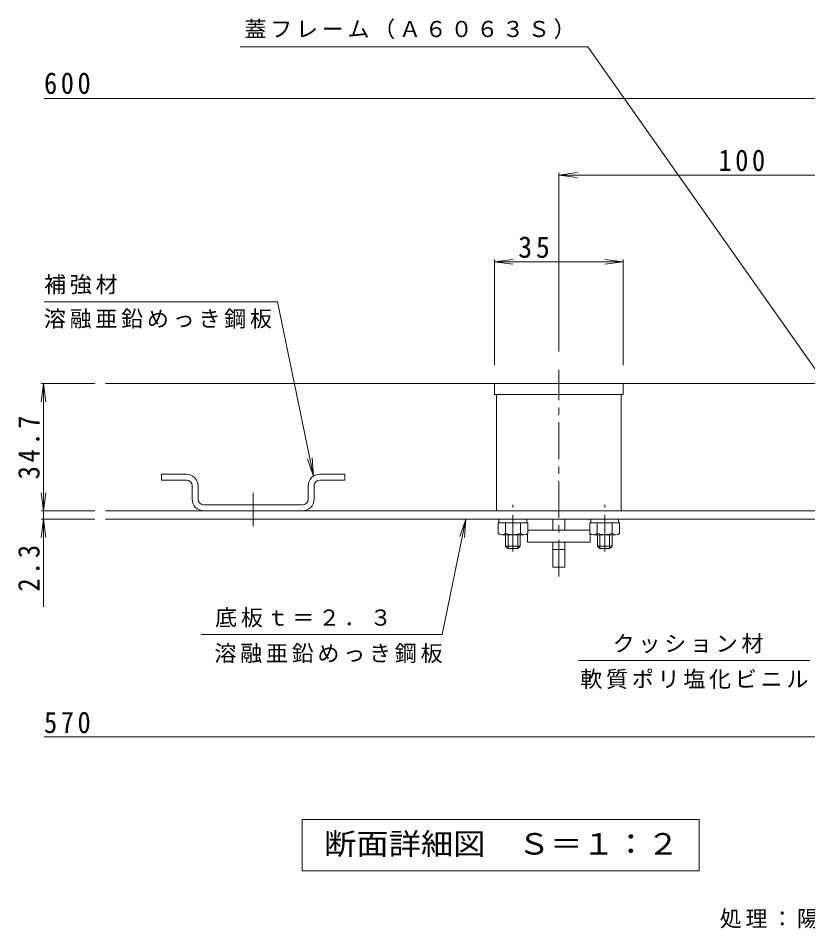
# Model space of a CAD drawing. Units: millimetres, scale not verified. Extents: x -358 to 358, y -275 to 249.
# Drawn here: x 0.8 to 215.9, y 1.1 to 249.2 of the extents above; entities that cross this region are included whole.
import ezdxf
from ezdxf.enums import TextEntityAlignment as Align

# ---------------------------------------------------------------- set-up
doc = ezdxf.new("R2010")
doc.units = ezdxf.units.MM
doc.header["$LTSCALE"] = 2
doc.linetypes.add('CHAIN1', pattern=[8, 5, -1, 1, -1])
for name, color, linetype, lineweight in [('D-0', 3, 'Continuous', 9), ('D-4', 7, 'Continuous', 9), ('D-5', 7, 'Continuous', 9), ('D-A', 2, 'Continuous', 9)]:
    doc.layers.add(name, color=color, linetype=linetype, lineweight=lineweight)
doc.styles.add('ＭＳ ゴシック', font='')
doc.styles.get('ＭＳ ゴシック').set_extended_font_data('MS Gothic')

msp = doc.modelspace()

# ---------------------------------------------------------------- linework, layer by layer
at = {"layer": 'D-0', "linetype": 'CHAIN1'}
for p, q in [((148.101, 97.057), (148.101, 153.339)), ((64.819, 110.733), (64.819, 119.867)), ((135.601, 103.828), (135.601, 116.541)), ((160.602, 103.828), (160.602, 116.541))]:
    msp.add_line(p, q, dxfattribs=at)
at = {"layer": 'D-0'}
for p, q in [((241.302, 149.631), (24.562, 149.631)), ((130.602, 146.631), (130.602, 149.631)), ((165.601, 146.631), (165.601, 149.631)), ((130.602, 146.631), (165.601, 146.631)), ((131.102, 114.931), (131.102, 146.631)), ((165.101, 114.931), (165.101, 146.631)), ((39.819, 123.331), (39.819, 124.931)), ((46.619, 124.931), (39.819, 124.931)), ((83.019, 124.931), (89.819, 124.931)), ((89.819, 123.331), (89.819, 124.931)), ((46.619, 123.331), (39.819, 123.331)), ((48.218, 121.731), (48.218, 118.131)), ((49.819, 121.731), (49.819, 118.131)), ((79.819, 121.731), (79.819, 118.131)), ((81.419, 118.131), (81.419, 121.731)), ((83.019, 123.331), (89.819, 123.331)), ((24.562, 114.931), (236.101, 114.931)), ((51.419, 116.531), (78.219, 116.531)), ((236.101, 112.631), (24.562, 112.631)), ((131.802, 111.631), (131.802, 112.631)), ((139.402, 111.631), (139.402, 112.631)), ((146.502, 109.631), (146.502, 112.631)), ((149.702, 109.631), (149.702, 112.631)), ((156.802, 111.631), (156.802, 112.631)), ((164.401, 111.631), (164.401, 112.631)), ((131.602, 111.631), (139.601, 111.631)), ((139.651, 109.631), (156.552, 109.631)), ((156.602, 111.631), (164.602, 111.631)), ((133.602, 105.331), (133.602, 108.431)), ((134.302, 104.631), (134.302, 108.431)), ((136.902, 104.631), (136.902, 108.431)), ((137.602, 105.331), (137.602, 108.431)), ((139.601, 106.431), (139.601, 108.765)), ((156.602, 106.431), (156.602, 108.765)), ((158.602, 105.331), (158.602, 108.431)), ((159.302, 104.631), (159.302, 108.431)), ((161.902, 104.631), (161.902, 108.431)), ((162.602, 105.331), (162.602, 108.431)), ((133.602, 105.331), (134.302, 104.631)), ((133.602, 105.331), (137.602, 105.331)), ((136.902, 104.631), (134.302, 104.631)), ((136.902, 104.631), (137.602, 105.331)), ((139.601, 106.431), (156.602, 106.431)), ((146.502, 99.631), (146.502, 106.431)), ((146.502, 104.431), (149.702, 104.431)), ((149.702, 99.631), (149.702, 106.431)), ((158.602, 105.331), (159.302, 104.631)), ((158.602, 105.331), (162.602, 105.331)), ((161.902, 104.631), (159.302, 104.631)), ((161.902, 104.631), (162.602, 105.331)), ((146.502, 99.631), (149.702, 99.631))]:
    msp.add_line(p, q, dxfattribs=at)
for centre, radius, start, end in [((46.619, 121.731), 3.2, 0, 90), ((83.019, 121.731), 3.2, 90, 180), ((46.619, 121.731), 1.6, 0, 90), ((83.019, 121.731), 1.6, 90, 180), ((51.419, 118.131), 3.2, 180, 270), ((51.419, 118.131), 1.6, 180, 270), ((78.219, 118.131), 1.6, 270, 0), ((78.219, 118.131), 3.2, 270, 0)]:
    msp.add_arc(centre, radius, start, end, dxfattribs=at)
at = {"layer": 'D-4'}
for p, q in [((7.845, 227.262), (248.102, 227.262)), ((148.101, 158.339), (148.101, 207.028)), ((148.101, 206.428), (153.059, 205.776)), ((130.602, 182.792), (135.559, 183.444)), ((130.602, 154.631), (130.602, 183.392)), ((130.602, 182.792), (135.559, 182.139)), ((165.601, 182.792), (160.644, 183.444)), ((165.601, 154.631), (165.601, 183.392)), ((7.709, 149.631), (7.056, 144.673)), ((21.698, 149.631), (7.109, 149.631)), ((7.709, 149.631), (7.709, 88.751)), ((7.709, 149.631), (8.361, 144.673)), ((7.709, 114.931), (7.056, 119.888)), ((7.709, 114.931), (8.361, 119.888)), ((21.698, 114.931), (7.109, 114.931)), ((7.709, 112.631), (7.056, 107.673)), ((21.698, 112.631), (7.109, 112.631)), ((7.709, 112.631), (8.361, 107.673)), ((7.845, 53.402), (274.502, 53.402))]:
    msp.add_line(p, q, dxfattribs=at)
for points in [[(248.102, 206.428), (148.101, 206.428), (153.059, 207.081)], [(130.602, 182.792), (165.601, 182.792), (160.644, 182.139)]]:
    msp.add_lwpolyline(points, dxfattribs=at)
msp.add_lwpolyline([(78.193, 16.85), (78.193, 30.802), (186.324, 30.802), (186.324, 16.85)], close=True, dxfattribs=at)
at = {"layer": 'D-5'}
for p, q in [((61.26, 241.399), (155.985, 241.399)), ((238.001, 125.108), (155.985, 241.399)), ((7.849, 171.893), (71.49, 171.893)), ((81.23, 124.384), (71.49, 171.893)), ((81.23, 124.384), (79.596, 129.11)), ((81.23, 124.384), (80.874, 129.372)), ((122.778, 112.631), (116.34, 81.228)), ((122.778, 112.631), (121.143, 107.905)), ((122.778, 112.631), (122.422, 107.643)), ((50.652, 81.228), (116.34, 81.228)), ((216.475, 74.176), (153.456, 74.176))]:
    msp.add_line(p, q, dxfattribs=at)
at = {"layer": 'D-A'}
for p, q in [((131.551, 108.806), (131.551, 111.631)), ((139.651, 111.631), (131.551, 111.631)), ((133.572, 108.806), (133.572, 111.631)), ((137.631, 108.806), (137.631, 111.631)), ((139.651, 108.806), (139.651, 111.631)), ((156.552, 108.806), (156.552, 111.631)), ((164.652, 111.631), (156.552, 111.631)), ((158.572, 108.806), (158.572, 111.631)), ((162.631, 108.806), (162.631, 111.631)), ((164.652, 108.806), (164.652, 111.631)), ((138.641, 108.431), (132.562, 108.431)), ((163.641, 108.431), (157.562, 108.431))]:
    msp.add_line(p, q, dxfattribs=at)
for centre, radius, start, end in [((132.562, 109.978), 1.548, 229.24486, 310.75514), ((135.601, 114.105), 5.674, 249.04448, 290.95552), ((138.641, 109.978), 1.548, 229.24529, 310.75453), ((157.562, 109.978), 1.548, 229.24486, 310.75514), ((160.602, 114.105), 5.674, 249.04448, 290.95552), ((163.641, 109.978), 1.548, 229.24529, 310.75453)]:
    msp.add_arc(centre, radius, start, end, dxfattribs=at)

# ---------------------------------------------------------------- texts
at = {"layer": 'D-4', "color": 2, "char_height": 5.865, "attachment_point": 7, "style": 'ＭＳ ゴシック'}
for s, insert in [('\\T1.27;\\W0.9;600', (7.845, 228.453)), ('\\T1.27;\\W0.9;100', (191.601, 207.428)), ('\\T1.27;\\W0.95;35', (137.048, 183.792)), ('\\T1.27;\\W0.9;570', (7.845, 54.276))]:
    msp.add_mtext(s, dxfattribs=dict(at, insert=insert))
at = {"layer": 'D-4', "color": 2, "char_height": 5.865, "attachment_point": 7, "rotation": 90, "style": 'ＭＳ ゴシック'}
for s, insert in [('\\T1.28;\\W0.9;34.7', (6.709, 123.531)), ('\\T1.27;\\W0.9;2.3', (6.709, 92.956))]:
    msp.add_mtext(s, dxfattribs=dict(at, insert=insert))
at = {"layer": 'D-4', "insert": (191.948, 1.058), "char_height": 4.399, "attachment_point": 7, "style": 'ＭＳ ゴシック'}
msp.add_mtext('\\T1.17;処理：陽極酸化塗装複合皮膜処理（アルミ材のみ）', dxfattribs=at)
at = {"layer": 'D-5', "color": 2, "style": 'ＭＳ ゴシック', "width": 1.1}
msp.add_text('断面詳細図\u3000Ｓ＝１：２', height=5.865, dxfattribs=at).set_placement((84.129, 19.517), align=Align.BOTTOM_LEFT)
at = {"layer": 'D-5', "char_height": 4.399, "attachment_point": 7, "style": 'ＭＳ ゴシック'}
for s, insert in [('\\T1.17;蓋フレーム（Ａ６０６３Ｓ）', (62.44, 243.453)), ('\\T1.17;補強材', (7.849, 173.909)), ('\\T1.17;溶融亜鉛めっき鋼板', (7.796, 164.608)), ('\\T1.17;底板ｔ＝２．３', (54.473, 83.154)), ('\\T1.17;クッション材', (162.763, 76.111)), ('\\T1.17;溶融亜鉛めっき鋼板', (54.26, 73.446)), ('\\T1.17;軟質ポリ塩化ビニル', (153.938, 66.398))]:
    msp.add_mtext(s, dxfattribs=dict(at, insert=insert))

doc.saveas('drawing.dxf')
